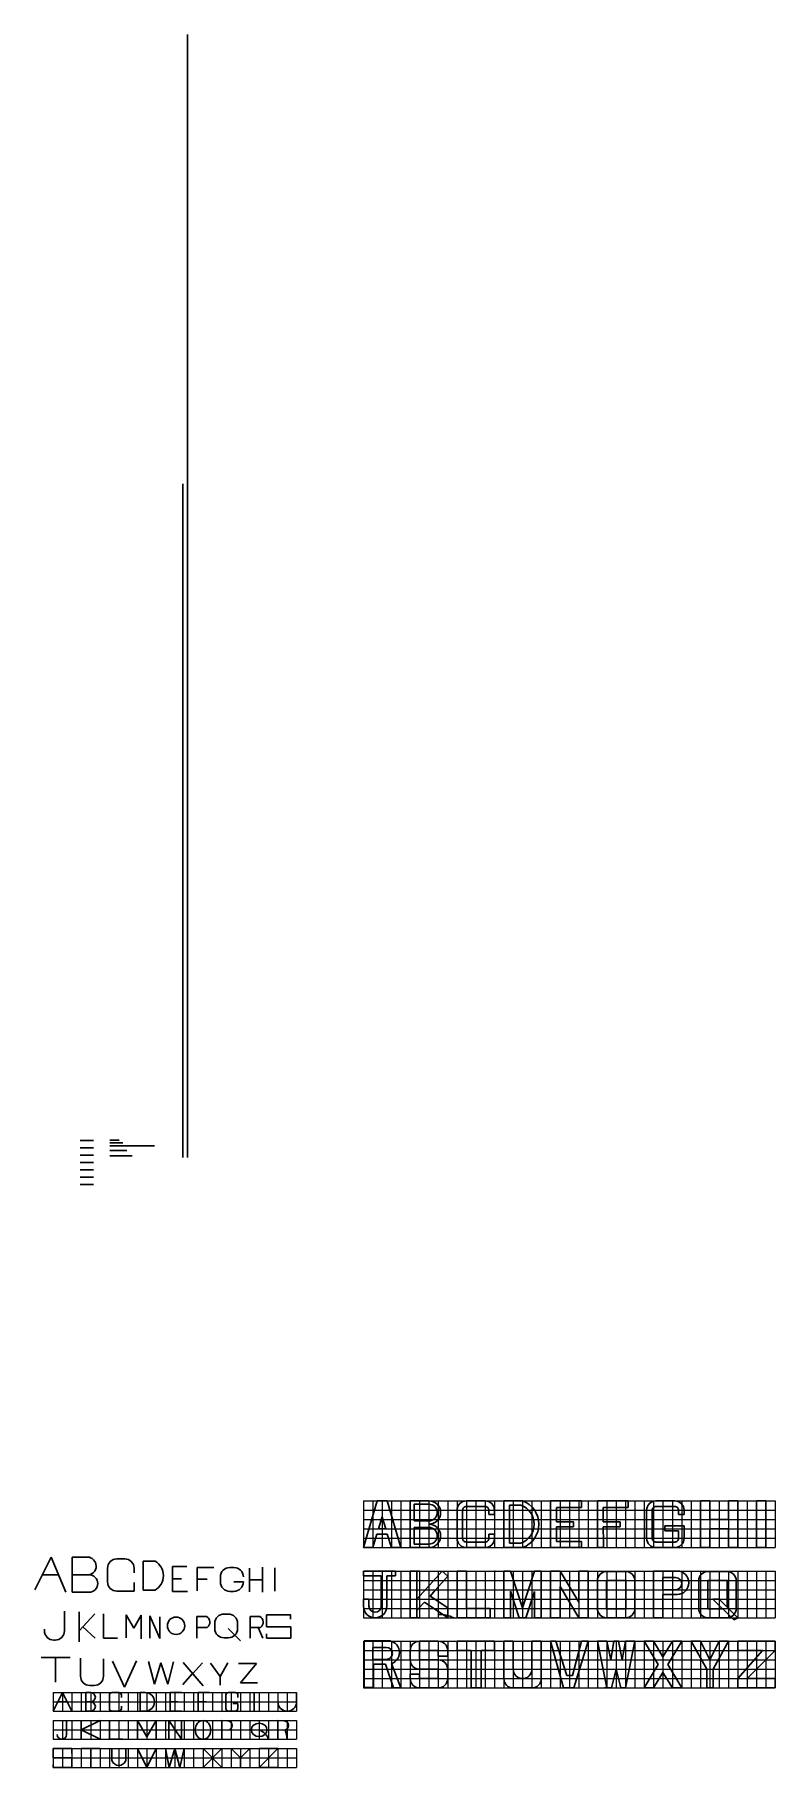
# Model space of a CAD drawing. Header units: inches. Extents: x 1 to 397, y 6 to 932.
import ezdxf

# ---------------------------------------------------------------- set-up
doc = ezdxf.new("R2010")
doc.units = ezdxf.units.IN
doc.header["$MEASUREMENT"] = 0
doc.layers.add('Layer1', color=40, linetype='Continuous', lineweight=0)

# ---------------------------------------------------------------- blocks, each defined once
blk = doc.blocks.new('*U1')
blk.add_line((0, 5), (0, -5))
blk = doc.blocks.new('*U2')
at = {"layer": 'Layer1', "color": 0, "linetype": 'ByBlock', "lineweight": -2, "transparency": 16777216}
for p in [(0, 30), (5, 30), (10, 30), (15, 30), (20, 30), (25, 30), (30, 30), (35, 30), (40, 30), (45, 30), (50, 30), (55, 30), (60, 30), (65, 30), (70, 30), (75, 30), (80, 30), (85, 30), (90, 30), (95, 30), (100, 30), (105, 30), (110, 30), (115, 30), (120, 30), (125, 30), (130, 30), (0, 15), (5, 15), (10, 15), (15, 15), (20, 15), (25, 15), (30, 15), (35, 15), (40, 15), (45, 15), (50, 15), (55, 15), (60, 15), (65, 15), (70, 15), (75, 15), (80, 15), (85, 15), (90, 15), (95, 15), (100, 15), (105, 15), (110, 15), (115, 15), (120, 15), (125, 15), (130, 15), (0, 0), (5, 0), (10, 0), (15, 0), (20, 0), (25, 0), (30, 0), (35, 0), (40, 0), (45, 0), (50, 0), (55, 0), (60, 0), (65, 0), (70, 0), (75, 0), (80, 0), (85, 0), (90, 0), (95, 0), (100, 0), (105, 0), (110, 0), (115, 0), (120, 0), (125, 0), (130, 0)]:
    blk.add_blockref('*U1', p, dxfattribs=at)
blk = doc.blocks.new('*U3')
at = {"layer": 'Layer1'}
blk.add_line((0, 12.5), (0, -12.5), dxfattribs=at)
blk = doc.blocks.new('*U4')
at = {"layer": 'Layer1', "color": 0, "linetype": 'ByBlock', "lineweight": -2, "transparency": 16777216}
for p in [(0, 75), (5, 75), (10, 75), (15, 75), (20, 75), (25, 75), (30, 75), (35, 75), (40, 75), (45, 75), (50, 75), (55, 75), (60, 75), (65, 75), (70, 75), (75, 75), (80, 75), (85, 75), (90, 75), (95, 75), (100, 75), (105, 75), (110, 75), (115, 75), (120, 75), (125, 75), (130, 75), (135, 75), (140, 75), (145, 75), (150, 75), (155, 75), (160, 75), (165, 75), (170, 75), (175, 75), (180, 75), (185, 75), (190, 75), (195, 75), (200, 75), (205, 75), (210, 75), (215, 75), (220, 75), (0, 37.5), (5, 37.5), (10, 37.5), (15, 37.5), (20, 37.5), (25, 37.5), (30, 37.5), (35, 37.5), (40, 37.5), (45, 37.5), (50, 37.5), (55, 37.5), (60, 37.5), (65, 37.5), (70, 37.5), (75, 37.5), (80, 37.5), (85, 37.5), (90, 37.5), (95, 37.5), (100, 37.5), (105, 37.5), (110, 37.5), (115, 37.5), (120, 37.5), (125, 37.5), (130, 37.5), (135, 37.5), (140, 37.5), (145, 37.5), (150, 37.5), (155, 37.5), (160, 37.5), (165, 37.5), (170, 37.5), (175, 37.5), (180, 37.5), (185, 37.5), (190, 37.5), (195, 37.5), (200, 37.5), (205, 37.5), (210, 37.5), (215, 37.5), (220, 37.5), (0, 0), (5, 0), (10, 0), (15, 0), (20, 0), (25, 0), (30, 0), (35, 0), (40, 0), (45, 0), (50, 0), (55, 0), (60, 0), (65, 0), (70, 0), (75, 0), (80, 0), (85, 0), (90, 0), (95, 0), (100, 0), (105, 0), (110, 0), (115, 0), (120, 0), (125, 0), (130, 0), (135, 0), (140, 0), (145, 0), (150, 0), (155, 0), (160, 0), (165, 0), (170, 0), (175, 0), (180, 0), (185, 0), (190, 0), (195, 0), (200, 0), (205, 0), (210, 0), (215, 0), (220, 0)]:
    blk.add_blockref('*U3', p, dxfattribs=at)

msp = doc.modelspace()

# ---------------------------------------------------------------- linework, layer by layer
for p, q in [((82.58, 331.87), (82.58, 931.87)), ((80.02, 331.93), (80.02, 691.93)), ((25.31, 341.04), (32.31, 341.04)), ((25.31, 337.13), (32.31, 337.13)), ((41.02, 338.16), (65.02, 338.16)), ((41.06, 341.12), (46.06, 341.12)), ((41.06, 339.85), (48.06, 339.85)), ((41.14, 335.6), (50.14, 335.6)), ((25.31, 333.22), (32.31, 333.22)), ((25.31, 333.22), (32.31, 333.22)), ((25.31, 329.31), (32.31, 329.31)), ((25.31, 325.4), (32.31, 325.4)), ((41.1, 332.8), (53.1, 332.8)), ((25.31, 321.49), (32.31, 321.49)), ((25.31, 317.58), (32.31, 317.58)), ((176.53, 123.49), (183.82, 148.49)), ((183.82, 148.49), (189.14, 148.49)), ((189.14, 148.49), (196.53, 123.49)), ((201.53, 148.49), (201.53, 123.49)), ((201.53, 148.49), (211.53, 148.49)), ((201.53, 148.49), (201.53, 148.49)), ((201.53, 148.49), (201.53, 148.49)), ((251.53, 148.49), (251.53, 123.49)), ((251.53, 148.49), (261.53, 148.49)), ((276.53, 148.49), (276.53, 123.49)), ((276.53, 148.49), (293, 148.49)), ((293, 148.49), (293, 144.95)), ((301.53, 148.49), (301.53, 123.49)), ((301.53, 148.49), (318, 148.49)), ((318, 148.49), (318, 144.95)), ((356.53, 148.49), (356.53, 123.49)), ((361.53, 148.49), (356.53, 148.49)), ((361.53, 138.49), (361.53, 148.49)), ((371.53, 148.49), (376.53, 148.49)), ((371.53, 138.49), (371.53, 148.49)), ((376.53, 148.49), (376.53, 123.49)), ((386.53, 148.49), (386.53, 123.49)), ((391.53, 148.49), (386.53, 148.49)), ((391.53, 123.49), (391.53, 148.49)), ((184.58, 133.49), (186.53, 139.92)), ((188.45, 133.49), (186.5, 139.81)), ((188.45, 133.49), (186.5, 139.81)), ((211.53, 146.7), (203.69, 146.7)), ((203.69, 146.7), (203.69, 137.78)), ((243.53, 141.12), (246.53, 141.12)), ((254.52, 146.14), (254.52, 125.83)), ((260.67, 146.14), (254.52, 146.14)), ((281.53, 144.95), (279.58, 144.95)), ((279.58, 144.95), (279.58, 138.49)), ((293, 144.95), (281.53, 144.95)), ((306.53, 144.95), (304.58, 144.95)), ((304.58, 144.95), (304.58, 138.49)), ((318, 144.95), (306.53, 144.95)), ((344.79, 141.12), (347.79, 141.12)), ((181.53, 123.49), (183.74, 130.73)), ((183.74, 130.73), (189.3, 130.73)), ((184.58, 133.49), (188.45, 133.49)), ((191.53, 123.49), (189.3, 130.73)), ((191.53, 123.49), (189.3, 130.73)), ((211.53, 137.78), (203.69, 137.78)), ((211.53, 134.25), (203.69, 134.25)), ((203.69, 134.25), (203.69, 125.31)), ((211.53, 135.99), (211.53, 135.99)), ((211.53, 135.99), (211.53, 135.99)), ((243.53, 130.65), (246.53, 130.65)), ((279.59, 137.25), (279.58, 138.49)), ((279.58, 137.25), (288.69, 137.25)), ((279.68, 126.82), (279.61, 134.62)), ((288.69, 134.62), (279.61, 134.62)), ((288.69, 137.25), (288.69, 134.62)), ((304.59, 137.25), (304.58, 138.49)), ((304.58, 137.25), (313.69, 137.25)), ((304.68, 126.82), (304.61, 134.62)), ((313.69, 134.62), (304.61, 134.62)), ((313.69, 137.25), (313.69, 134.62)), ((347.79, 135.12), (337.56, 135.12)), ((337.56, 132.47), (337.56, 135.12)), ((344.79, 132.47), (337.56, 132.47)), ((344.79, 130.65), (344.79, 132.47)), ((347.79, 130.65), (347.79, 135.12)), ((361.53, 138.49), (371.53, 138.49)), ((361.53, 123.49), (361.53, 133.49)), ((361.53, 133.49), (371.53, 133.49)), ((371.53, 123.49), (371.53, 133.49)), ((176.53, 123.49), (181.53, 123.49)), ((191.53, 123.49), (196.53, 123.49)), ((201.53, 123.49), (211.53, 123.49)), ((211.53, 125.31), (203.69, 125.31)), ((251.53, 123.49), (261.53, 123.49)), ((260.67, 125.83), (254.52, 125.83)), ((276.53, 123.49), (291.53, 123.49)), ((281.53, 126.82), (279.68, 126.82)), ((291.53, 126.82), (281.53, 126.82)), ((292.93, 126.82), (291.53, 126.82)), ((291.53, 123.49), (292.93, 123.49)), ((292.93, 123.49), (292.93, 126.82)), ((304.68, 123.49), (301.53, 123.49)), ((304.68, 126.82), (304.68, 123.49)), ((356.53, 123.49), (361.53, 123.49)), ((376.53, 123.49), (371.53, 123.49)), ((386.53, 123.49), (391.53, 123.49)), ((0.94, 100.99), (9.73, 118.31)), ((9.73, 118.31), (17.53, 99.76)), ((20.93, 99.61), (20.93, 118.31)), ((20.93, 118.31), (30.57, 118.31)), ((20.93, 116.19), (20.93, 99.61)), ((39.88, 112.47), (39.88, 105.22)), ((49.03, 117.47), (44.88, 117.47)), ((54.03, 112.47), (54.03, 110.09)), ((58.84, 116.31), (58.84, 100.75)), ((58.84, 116.31), (65.24, 116.31)), ((74.5, 113.38), (74.5, 100.13)), ((74.5, 106.89), (74.5, 113.38)), ((74.5, 113.38), (82.15, 113.38)), ((87.76, 112.93), (87.76, 100.4)), ((87.76, 100.4), (87.76, 112.93)), ((87.76, 112.93), (96.65, 112.93)), ((96.65, 112.93), (87.76, 112.93)), ((87.76, 112.93), (87.76, 106.67)), ((107.4, 112.85), (105.12, 112.85)), ((115.7, 112.49), (115.7, 99.95)), ((122.55, 106.22), (122.55, 113.11)), ((122.55, 113.11), (122.55, 99.69)), ((129.23, 112.67), (129.23, 100.31)), ((13.63, 109.03), (5.33, 109.03)), ((17.53, 99.76), (13.63, 109.03)), ((20.93, 108.96), (29.92, 108.96)), ((54.03, 100.22), (54.03, 104.84)), ((74.5, 100.13), (74.5, 106.89)), ((74.5, 106.89), (79.39, 106.89)), ((79.39, 106.89), (74.5, 106.89)), ((87.76, 106.67), (93.1, 106.67)), ((100.12, 107.85), (100.12, 105.13)), ((112.4, 105.13), (107.4, 105.13)), ((115.7, 99.95), (115.7, 106.22)), ((115.7, 106.22), (122.55, 106.22)), ((176.53, 110.99), (191.53, 110.99)), ((176.53, 110.99), (176.53, 108.92)), ((176.53, 108.92), (176.53, 108.37)), ((176.53, 108.37), (185.94, 108.37)), ((185.94, 108.37), (185.94, 108.37)), ((186.06, 108.37), (185.94, 108.37)), ((186.06, 107.5), (186.06, 108.37)), ((186.06, 105.99), (186.06, 107.5)), ((186.06, 92.22), (186.06, 105.99)), ((189, 107.5), (189, 108.37)), ((189, 108.37), (193.64, 108.37)), ((189, 105.99), (189, 107.5)), ((189, 105.99), (189, 92.22)), ((193.67, 110.99), (191.53, 110.99)), ((193.64, 108.62), (193.64, 110.99)), ((193.64, 108.37), (193.64, 110.99)), ((201.53, 110.99), (201.53, 85.99)), ((206.53, 110.99), (201.53, 110.99)), ((205.1, 85.99), (205.1, 110.99)), ((205.1, 95.99), (218.6, 110.99)), ((215.03, 100.99), (221.6, 108.29)), ((218.6, 110.99), (221.6, 108.29)), ((226.53, 110.99), (226.53, 85.99)), ((231.53, 110.99), (226.53, 110.99)), ((231.53, 90.99), (231.53, 110.99)), ((246.86, 110.99), (246.53, 110.99)), ((251.53, 110.99), (251.53, 85.99)), ((255.09, 110.99), (251.53, 110.99)), ((255.09, 110.99), (251.53, 110.99)), ((255.09, 110.99), (251.53, 110.99)), ((255.09, 110.99), (251.53, 110.99)), ((255.09, 110.99), (261.53, 91.39)), ((267.91, 110.99), (261.53, 91.41)), ((267.91, 110.99), (271.53, 110.99)), ((271.53, 85.99), (271.53, 110.99)), ((276.53, 110.99), (276.53, 85.99)), ((281.53, 110.99), (276.53, 110.99)), ((281.53, 110.99), (291.53, 94.32)), ((281.53, 85.99), (281.53, 102.65)), ((281.53, 102.65), (291.53, 85.99)), ((286.53, 110.99), (286.53, 110.99)), ((296.53, 110.99), (291.53, 110.99)), ((291.53, 110.99), (291.53, 94.32)), ((296.53, 85.99), (296.53, 110.99)), ((331.53, 110.99), (331.53, 85.99)), ((331.53, 110.99), (344.08, 110.99)), ((336.53, 107.46), (343.28, 107.46)), ((336.53, 107.46), (336.53, 100.99)), ((343.28, 107.46), (343.3, 107.46)), ((20.93, 99.61), (30.54, 99.61)), ((44.88, 100.22), (54.03, 100.22)), ((58.84, 100.75), (65.51, 100.75)), ((74.5, 100.13), (82.51, 100.13)), ((82.51, 100.13), (74.5, 100.13)), ((105.12, 100.13), (107.4, 100.13)), ((176.53, 95.99), (176.53, 92.22)), ((179.47, 95.99), (176.53, 95.99)), ((179.47, 92.22), (179.47, 95.99)), ((208.1, 93.29), (205.1, 89.95)), ((208.1, 93.29), (209.07, 94.36)), ((209.07, 94.36), (221.53, 85.99)), ((210.54, 95.99), (210.54, 95.99)), ((215.03, 100.99), (212.17, 97.58)), ((212.17, 97.58), (221.53, 91.3)), ((255.09, 85.99), (255.09, 100.19)), ((259.76, 85.99), (255.09, 100.19)), ((263.31, 85.99), (267.91, 99.97)), ((267.91, 99.97), (267.91, 85.99)), ((343.28, 100.99), (336.53, 100.99)), ((336.53, 98.49), (344.08, 98.49)), ((336.53, 98.49), (336.53, 93.71)), ((336.53, 95.99), (336.53, 85.99)), ((343.28, 100.99), (343.3, 100.99)), ((363.23, 95.99), (374.3, 84.85)), ((363.23, 95.99), (366.53, 95.99)), ((366.53, 95.99), (376.53, 85.99)), ((16.83, 89.55), (16.83, 79.08)), ((24.67, 89.11), (24.67, 73.1)), ((24.67, 78.97), (33.03, 88.13)), ((33.03, 88.13), (26.61, 81.1)), ((37.66, 88.13), (37.66, 75.06)), ((49.85, 75.23), (49.85, 87.59)), ((49.85, 87.59), (53.94, 80.48)), ((53.94, 80.48), (57.86, 87.42)), ((57.86, 87.42), (57.86, 74.79)), ((62.49, 86.97), (62.49, 75.06)), ((62.49, 75.06), (62.49, 86.97)), ((62.49, 86.97), (67.82, 74.88)), ((67.82, 74.88), (67.82, 86.53)), ((87.58, 86.7), (87.58, 75.06)), ((87.58, 80.88), (87.58, 86.7)), ((87.58, 86.7), (92.65, 86.7)), ((104.36, 88.01), (102.08, 88.01)), ((116.07, 86.7), (116.07, 75.06)), ((116.07, 80.88), (116.07, 86.7)), ((116.07, 86.7), (121.14, 86.7)), ((124.85, 87.57), (124.76, 87.66)), ((124.76, 87.66), (137.71, 87.66)), ((124.76, 81.19), (124.85, 87.57)), ((137.62, 85.23), (137.62, 87.66)), ((184.11, 86.13), (184.11, 85.99)), ((201.53, 85.99), (206.53, 85.99)), ((221.53, 90.99), (221.53, 85.99)), ((226.53, 85.99), (244.29, 85.99)), ((244.29, 90.99), (231.53, 90.99)), ((244.29, 85.99), (244.29, 90.99)), ((251.53, 85.99), (255.09, 85.99)), ((263.31, 85.99), (259.76, 85.99)), ((267.91, 85.99), (271.53, 85.99)), ((276.53, 85.99), (281.53, 85.99)), ((291.53, 85.99), (296.53, 85.99)), ((336.53, 85.99), (331.53, 85.99)), ((374.3, 84.85), (376.53, 85.99)), ((6.16, 79.08), (6.16, 79.86)), ((11.83, 74.08), (11.16, 74.08)), ((24.67, 73.1), (24.67, 78.97)), ((26.61, 81.1), (33.2, 75.09)), ((37.66, 75.06), (45.13, 75.06)), ((87.58, 75.06), (87.58, 80.88)), ((87.58, 80.88), (93.1, 80.88)), ((93.1, 80.88), (87.58, 80.88)), ((97.08, 83.01), (97.08, 80.3)), ((102.08, 75.3), (104.36, 75.3)), ((116.07, 75.06), (116.07, 80.88)), ((116.07, 80.88), (121.59, 80.88)), ((121.59, 80.88), (116.07, 80.88)), ((124.76, 81.19), (137.71, 81.19)), ((124.76, 75.17), (124.76, 77.51)), ((124.76, 75.17), (137.71, 75.17)), ((137.71, 81.19), (137.71, 77.69)), ((137.71, 77.69), (137.71, 75.17)), ((176.99, 73.74), (176.99, 48.74)), ((176.99, 73.74), (189.54, 73.74)), ((188.74, 70.21), (181.53, 70.21)), ((181.53, 70.21), (181.53, 63.49)), ((181.53, 63.74), (181.53, 70.21)), ((181.53, 70.21), (181.53, 63.74)), ((181.53, 70.21), (181.53, 63.74)), ((181.53, 63.74), (181.53, 70.21)), ((181.53, 70.21), (181.53, 63.74)), ((181.53, 63.74), (181.53, 70.21)), ((188.74, 70.21), (188.76, 70.21)), ((201.53, 68.49), (201.53, 63.49)), ((216.53, 73.49), (206.53, 73.49)), ((206.53, 73.49), (206.53, 63.49)), ((216.53, 68.49), (206.53, 68.49)), ((206.53, 68.49), (206.53, 63.49)), ((216.53, 65.58), (216.53, 68.49)), ((221.53, 65.58), (216.53, 65.58)), ((221.53, 68.49), (221.53, 67.21)), ((221.53, 67.21), (221.53, 65.58)), ((226.53, 73.49), (246.53, 73.49)), ((226.53, 68.49), (226.53, 73.49)), ((234.02, 68.49), (226.53, 68.49)), ((234.02, 48.49), (234.02, 68.49)), ((246.53, 68.49), (239.42, 68.49)), ((239.42, 68.49), (239.42, 48.49)), ((246.53, 73.49), (246.53, 68.49)), ((251.53, 73.49), (251.53, 53.49)), ((251.53, 73.49), (256.53, 73.49)), ((256.53, 73.49), (256.53, 58.49)), ((266.53, 58.49), (266.53, 73.49)), ((266.53, 73.49), (271.53, 73.49)), ((271.53, 73.49), (271.53, 53.49)), ((276.53, 73.49), (283.39, 48.49)), ((279.32, 73.49), (276.53, 73.49)), ((285.21, 55.11), (279.32, 73.49)), ((293.09, 73.49), (288.28, 55.11)), ((288.95, 48.49), (296.53, 73.49)), ((291.53, 73.49), (291.53, 73.49)), ((293.09, 73.49), (296.53, 73.49)), ((296.53, 73.49), (296.53, 73.49)), ((301.53, 73.49), (306.53, 73.49)), ((301.53, 73.49), (306.53, 73.49)), ((301.53, 73.49), (306.53, 73.49)), ((301.53, 73.49), (306.53, 48.49)), ((308.61, 63.49), (306.53, 73.49)), ((310.28, 73.49), (308.61, 63.49)), ((310.28, 73.49), (312.78, 73.49)), ((314.75, 63.49), (312.78, 73.49)), ((316.53, 73.49), (314.75, 63.49)), ((316.53, 73.49), (321.53, 73.49)), ((321.53, 73.49), (316.53, 48.49)), ((326.53, 73.49), (331.53, 73.49)), ((326.53, 73.49), (334.03, 60.99)), ((331.53, 73.49), (336.53, 65.15)), ((341.53, 73.49), (336.53, 65.15)), ((346.53, 73.49), (339.03, 60.99)), ((341.53, 73.49), (346.53, 73.49)), ((351.53, 73.49), (356.53, 73.49)), ((351.53, 73.49), (359.94, 58.49)), ((356.53, 73.49), (361.53, 63.49)), ((361.53, 63.49), (366.53, 73.49)), ((363.36, 58.49), (371.53, 73.49)), ((366.53, 73.49), (371.53, 73.49)), ((366.53, 73.49), (371.53, 73.49)), ((376.53, 73.49), (396.53, 73.49)), ((376.53, 73.49), (376.53, 68.49)), ((376.53, 68.49), (389.63, 68.49)), ((389.63, 68.49), (376.53, 53.49)), ((396.53, 68.49), (381.53, 53.49)), ((396.53, 73.49), (396.53, 68.49)), ((4.46, 64.75), (19.83, 64.75)), ((19.83, 64.75), (12.15, 64.75)), ((12.15, 64.75), (12.15, 51.63)), ((25.41, 64.48), (25.41, 54.84)), ((37.69, 54.84), (37.69, 64.1)), ((42.5, 62.81), (49, 49.01)), ((49, 49.01), (55.41, 62.99)), ((61.73, 62.63), (64.89, 50.45)), ((64.89, 50.45), (68.41, 62)), ((68.41, 62), (72.03, 50.45)), ((72.03, 50.45), (75.1, 62.54)), ((90.53, 62), (80.06, 50.36)), ((80.06, 50.36), (85.3, 56.18)), ((90.9, 49.64), (80.19, 62.15)), ((85.3, 56.18), (90.9, 49.64)), ((94.87, 61.82), (100.1, 54.69)), ((100.1, 54.69), (104.17, 61.91)), ((104.17, 61.91), (100.1, 54.69)), ((109.85, 61.64), (119.42, 61.64)), ((119.42, 61.64), (110.94, 51.18)), ((186.53, 63.74), (181.53, 63.74)), ((181.53, 63.74), (181.53, 63.74)), ((181.53, 63.49), (181.53, 63.49)), ((181.99, 61.24), (188.38, 61.24)), ((181.99, 61.24), (181.99, 56.46)), ((181.99, 58.74), (181.99, 48.74)), ((188.74, 63.74), (186.53, 63.74)), ((192.6, 48.49), (188.38, 61.24)), ((188.74, 63.74), (188.76, 63.74)), ((191.53, 61.56), (196.53, 48.49)), ((201.53, 53.49), (201.53, 55.85)), ((201.53, 55.85), (206.53, 55.85)), ((206.53, 63.49), (216.53, 63.49)), ((206.53, 58.49), (216.53, 58.49)), ((206.53, 55.85), (206.53, 53.49)), ((216.53, 58.49), (216.53, 53.49)), ((221.53, 53.49), (221.53, 58.49)), ((221.53, 58.49), (221.53, 58.49)), ((309.03, 48.49), (311.53, 58.49)), ((311.53, 58.49), (314.03, 48.49)), ((334.03, 60.99), (326.53, 48.49)), ((336.53, 56.82), (331.53, 48.49)), ((336.53, 56.82), (341.53, 48.49)), ((339.03, 60.99), (346.53, 48.49)), ((359.94, 58.49), (359.94, 48.49)), ((363.36, 48.49), (363.36, 58.49)), ((30.41, 49.84), (32.69, 49.84)), ((100.1, 54.69), (100.1, 50.09)), ((110.94, 51.18), (119.88, 51.18)), ((181.99, 48.74), (176.99, 48.74)), ((196.53, 48.49), (192.6, 48.49)), ((192.6, 48.49), (196.53, 48.49)), ((201.53, 53.49), (201.53, 53.49)), ((201.53, 53.49), (201.53, 53.49)), ((206.53, 53.49), (216.53, 53.49)), ((206.53, 48.49), (216.53, 48.49)), ((239.42, 48.49), (234.02, 48.49)), ((251.53, 53.49), (251.53, 53.49)), ((251.53, 53.49), (251.53, 53.49)), ((256.53, 48.49), (266.53, 48.49)), ((261.53, 53.49), (261.53, 53.49)), ((283.39, 48.49), (288.95, 48.49)), ((284.03, 48.49), (289.03, 48.49)), ((285.21, 55.11), (288.28, 55.11)), ((305.28, 48.49), (307.78, 48.49)), ((306.53, 48.49), (309.03, 48.49)), ((306.53, 48.49), (309.03, 48.49)), ((314.03, 48.49), (316.53, 48.49)), ((326.53, 48.49), (331.53, 48.49)), ((341.53, 48.49), (346.53, 48.49)), ((359.94, 48.49), (363.36, 48.49)), ((376.53, 53.49), (376.53, 48.49)), ((396.53, 48.49), (376.53, 48.49)), ((381.53, 53.49), (396.53, 53.49)), ((396.53, 53.49), (396.53, 48.49)), ((10.85, 36.09), (15.85, 46.09)), ((13.35, 41.09), (18.35, 41.09)), ((15.85, 46.09), (20.85, 36.09)), ((28.27, 46.09), (28.27, 36.09)), ((28.27, 46.09), (30.85, 46.09)), ((28.27, 41.09), (30.85, 41.09)), ((40.85, 37.59), (40.85, 44.6)), ((45.86, 46.09), (42.34, 46.09)), ((47.27, 37.59), (47.27, 38.7)), ((47.34, 44.6), (47.34, 43.49)), ((57.34, 46.09), (57.34, 36.09)), ((57.34, 46.09), (59.92, 46.09)), ((73.25, 46.09), (73.25, 36.09)), ((73.25, 46.09), (79.28, 46.09)), ((73.25, 41.09), (77.45, 41.09)), ((88.25, 46.09), (88.25, 36.09)), ((88.25, 46.09), (94.28, 46.09)), ((88.25, 41.09), (92.45, 41.09)), ((103.05, 37.59), (103.05, 44.6)), ((108.06, 46.09), (104.54, 46.09)), ((106.75, 40.27), (109.47, 40.27)), ((109.47, 37.59), (109.47, 40.27)), ((109.54, 44.6), (109.54, 43.49)), ((118.25, 46.09), (118.25, 36.09)), ((130.85, 41.09), (130.85, 41.09)), ((140.85, 46.09), (140.85, 41.09)), ((10.85, 31.09), (10.85, 31.09)), ((17.98, 31.09), (17.98, 23.59)), ((25.85, 31.09), (25.85, 21.09)), ((25.85, 26.09), (35.85, 31.09)), ((28.27, 36.09), (30.85, 36.09)), ((40.85, 31.09), (40.85, 21.09)), ((45.78, 36.09), (42.27, 36.09)), ((55.85, 31.09), (55.85, 21.09)), ((55.85, 31.09), (60.85, 22.42)), ((57.34, 36.09), (59.92, 36.09)), ((60.85, 22.42), (65.85, 31.09)), ((65.85, 31.09), (65.85, 21.09)), ((72.61, 31.09), (72.61, 21.09)), ((73.25, 36.09), (79.28, 36.09)), ((79.35, 31.09), (79.35, 21.09)), ((100.85, 31.09), (100.85, 21.09)), ((100.85, 31.09), (103.99, 30.96)), ((107.98, 36.09), (104.47, 36.09)), ((130.85, 31.09), (130.85, 21.09)), ((130.85, 31.09), (133.99, 30.96)), ((135.85, 36.09), (135.85, 36.09)), ((25.85, 26.09), (25.85, 26.09)), ((25.85, 26.09), (25.85, 26.09)), ((25.85, 26.09), (25.85, 26.09)), ((35.85, 21.09), (25.85, 26.09)), ((40.85, 21.09), (48.09, 21.09)), ((62.96, 26.09), (62.96, 26.09)), ((103.99, 25.96), (100.85, 26.09)), ((133.99, 25.96), (130.85, 26.09)), ((20.85, 16.09), (10.85, 16.09)), ((10.85, 16.09), (10.85, 12.55)), ((10.85, 12.55), (10.85, 11.09)), ((10.85, 11.09), (20.11, 11.09)), ((20.11, 11.09), (20.85, 11.09)), ((20.85, 16.09), (20.85, 16.09)), ((20.85, 16.09), (20.85, 13.56)), ((20.85, 11.09), (20.85, 6.09)), ((25.85, 16.09), (35.85, 16.09)), ((30.85, 16.09), (30.85, 6.09)), ((42.19, 9.85), (42.19, 16.09)), ((49.67, 9.85), (49.67, 16.09)), ((70.85, 16.09), (72.84, 6.09)), ((72.84, 6.09), (75.85, 16.09)), ((75.85, 16.09), (78.44, 6.09)), ((78.44, 6.09), (80.85, 16.09)), ((90.85, 16.09), (100.85, 6.09)), ((100.85, 16.09), (90.85, 6.09)), ((105.85, 16.09), (110.85, 11.09)), ((110.85, 11.09), (115.85, 16.09)), ((110.85, 11.09), (110.85, 6.09)), ((120.85, 16.09), (130.85, 16.09)), ((130.85, 16.09), (120.85, 6.09)), ((10.85, 6.09), (10.85, 7.54)), ((20.11, 6.09), (10.85, 6.09)), ((20.85, 6.09), (20.11, 6.09)), ((120.85, 6.09), (130.85, 6.09))]:
    msp.add_line(p, q)
for points in [[(246.53, 130.65), (246.53, 128.49, -0.414214), (241.53, 123.49), (231.53, 123.49, -0.414214), (226.53, 128.49), (226.53, 143.49, -0.414214), (231.53, 148.49), (241.53, 148.49, -0.414214), (246.53, 143.49), (246.53, 141.12)], [(347.79, 130.65), (347.79, 128.49, -0.414214), (342.79, 123.49), (332.79, 123.49, -0.414214), (327.79, 128.49), (327.79, 143.49, -0.414214), (332.79, 148.49), (342.79, 148.49, -0.414214), (347.79, 143.49), (347.79, 141.12)], [(243.53, 130.65), (243.53, 128.49, -0.414214), (241.53, 126.49), (231.53, 126.49, -0.414214), (229.53, 128.49), (229.53, 143.49, -0.414214), (231.53, 145.49), (241.53, 145.49, -0.414214), (243.53, 143.49), (243.53, 141.12)], [(344.79, 130.65), (344.79, 128.49, -0.414214), (342.79, 126.49), (332.79, 126.49, -0.414214), (330.79, 128.49), (330.79, 143.49, -0.414214), (332.79, 145.49), (342.79, 145.49, -0.414214), (344.79, 143.49), (344.79, 141.12)], [(368.42, 90.77), (360.63, 90.77, -0.414214), (360.41, 90.99), (360.41, 105.77, -0.414214), (360.63, 105.99), (370.63, 105.99, -0.414214), (370.85, 105.77), (370.85, 91.68)], [(368.42, 90.77), (360.63, 90.77, -0.414214), (360.41, 90.99), (360.41, 105.77, -0.414214), (360.63, 105.99), (370.63, 105.99, -0.414214), (370.85, 105.77), (370.85, 91.68)], [(368.42, 90.77), (360.63, 90.77, -0.414214), (360.41, 90.99), (360.41, 105.77, -0.414214), (360.63, 105.99), (370.63, 105.99, -0.414214), (370.85, 105.77), (370.85, 91.68)]]:
    msp.add_lwpolyline(points, format="xyb")
for points in [[(306.53, 110.77), (316.53, 110.77, -0.414214), (321.53, 105.77), (321.53, 90.99, -0.414214), (316.53, 85.99), (306.53, 85.99, -0.414214), (301.53, 90.99), (301.53, 105.77, -0.414214)], [(306.53, 110.77), (316.53, 110.77, -0.414214), (321.53, 105.77), (321.53, 90.99, -0.414214), (316.53, 85.99), (306.53, 85.99, -0.414214), (301.53, 90.99), (301.53, 105.77, -0.414214)], [(306.53, 105.99), (316.53, 105.99, -0.414214), (316.75, 105.77), (316.75, 90.99, -0.414214), (316.53, 90.77), (306.53, 90.77, -0.414214), (306.32, 90.99), (306.32, 105.77, -0.414214)], [(306.53, 105.99), (316.53, 105.99, -0.414214), (316.75, 105.77), (316.75, 90.99, -0.414214), (316.53, 90.77), (306.53, 90.77, -0.414214), (306.32, 90.99), (306.32, 105.77, -0.414214)], [(306.53, 105.99), (316.53, 105.99, -0.414214), (316.75, 105.77), (316.75, 90.99, -0.414214), (316.53, 90.77), (306.53, 90.77, -0.414214), (306.32, 90.99), (306.32, 105.77, -0.414214)], [(360.63, 110.77), (370.63, 110.77, -0.414214), (375.63, 105.77), (375.63, 90.99, -0.414214), (370.63, 85.99), (360.63, 85.99, -0.414214), (355.63, 90.99), (355.63, 105.77, -0.414214)], [(360.63, 110.77), (370.63, 110.77, -0.414214), (375.63, 105.77), (375.63, 90.99, -0.414214), (370.63, 85.99), (360.63, 85.99, -0.414214), (355.63, 90.99), (355.63, 105.77, -0.414214)]]:
    msp.add_lwpolyline(points, format="xyb", close=True)
msp.add_lwpolyline([(306.32, 105.99), (316.75, 105.99), (316.75, 90.77), (306.32, 90.77)], close=True)
for points in [[(368.42, 90.77), (360.41, 90.77), (360.41, 105.99), (370.85, 105.99), (370.85, 91.68)], [(104.36, 80.3), (110.92, 73.73)], [(109.36, 80.3), (109.36, 83.01)], [(120.27, 80.88), (122.79, 75.08)], [(10.85, 31.09), (10.85, 31.09)], [(79.35, 21.09), (72.61, 31.09)], [(100.85, 31.09), (100.85, 31.09)], [(55.85, 16.09), (60.85, 6.09), (65.85, 16.09)]]:
    msp.add_lwpolyline(points)
msp.add_circle((76.46, 81.73), 4.66)
for centre, radius, start, end in [((211.53, 142.24), 6.25, 270, 90), ((211.53, 142.24), 6.25, 270, 90), ((256.94, 135.99), 13.32, 290.16721, 69.83279), ((256.94, 135.99), 13.32, 290.16721, 69.83279), ((256.94, 135.99), 13.32, 290.16721, 69.83279), ((256.94, 135.99), 13.32, 290.16721, 69.83279), ((256.94, 135.99), 13.32, 290.16721, 69.83279), ((211.53, 142.24), 4.46, 270, 90), ((256.94, 135.99), 10.82, 290.16721, 69.83279), ((211.53, 129.74), 6.25, 270, 90), ((211.53, 129.8), 4.46, 270, 90), ((29.03, 113.64), 4.76, 259.22374, 79.22374), ((44.88, 112.47), 5, 90, 180), ((49.03, 112.47), 5, 0, 90), ((60.69, 108.53), 9.02, 300.35316, 59.64684), ((105.12, 107.85), 5, 90, 180), ((107.4, 107.85), 5, 0, 90), ((29.92, 104.29), 4.68, 270, 90), ((44.88, 105.22), 5, 180, 270), ((105.12, 105.13), 5, 180, 270), ((107.4, 105.13), 5, 270, 0), ((342.78, 104.74), 6.25, 89.9838, 90), ((343.3, 104.22), 3.24, 270, 90), ((344.08, 104.74), 6.25, 270, 90), ((91.03, 83.65), 3.46, 177.66613, 182.33387), ((91.03, 83.65), 3.46, 306.68428, 62.05335), ((102.08, 83.01), 5, 90, 180), ((104.36, 83.01), 5, 0, 90), ((119.52, 83.65), 3.46, 177.66613, 182.33387), ((119.52, 83.65), 3.46, 306.68428, 62.05335), ((182.77, 92.22), 6.23, 180, 0), ((182.77, 92.22), 6.23, 180, 0), ((182.77, 92.22), 3.3, 180, 0), ((216.53, 68.49), 19.34, 64.7886, 90), ((11.16, 79.08), 5, 180, 270), ((11.83, 79.08), 5, 270, 0), ((102.08, 80.3), 5, 180, 270), ((104.36, 80.3), 5, 270, 0), ((188.23, 67.49), 6.25, 89.9838, 90), ((188.76, 66.97), 3.24, 270, 90), ((189.54, 67.49), 6.25, 288.60843, 90), ((206.53, 68.49), 5, 90, 180), ((216.53, 68.49), 5, 0, 90), ((216.53, 68.49), 5, 0, 90), ((216.53, 68.49), 5, 0, 90), ((216.53, 68.49), 5, 0, 90), ((206.53, 63.49), 5, 180, 270), ((216.53, 58.49), 5, 0, 90), ((261.53, 58.49), 5, 180, 270), ((261.53, 58.49), 5, 270, 0), ((30.41, 54.84), 5, 180, 270), ((32.69, 54.84), 5, 270, 0), ((206.53, 53.49), 5, 180, 270), ((216.53, 53.49), 5, 270, 0), ((256.53, 53.49), 5, 180, 270), ((266.53, 53.49), 5, 270, 0), ((30.85, 43.59), 2.5, 270, 90), ((30.85, 38.59), 2.5, 270, 90), ((42.34, 44.6), 1.49, 90, 180), ((42.34, 37.59), 1.49, 180, 270), ((45.78, 37.59), 1.49, 270, 0), ((45.85, 44.6), 1.49, 0, 90), ((59.92, 41.09), 5, 270, 90), ((104.54, 44.6), 1.49, 90, 180), ((104.54, 37.59), 1.49, 180, 270), ((107.98, 37.59), 1.49, 270, 0), ((108.05, 44.6), 1.49, 0, 90), ((135.85, 41.09), 5, 180, 270), ((135.85, 41.09), 5, 270, 0), ((103.99, 28.46), 2.5, 270, 90), ((103.99, 28.46), 2.5, 270, 90), ((133.99, 28.46), 2.5, 270, 90), ((133.99, 28.46), 2.5, 270, 90), ((15.48, 23.59), 2.5, 180, 0), ((118.35, 18.59), 7.91, 18.43495, 71.56505), ((111.86, 18.59), 24.11, 5.95085, 18.12108), ((45.93, 11.09), 3.94, 198.3555, 341.6445)]:
    msp.add_arc(centre, radius, start, end)
msp.add_ellipse((90.85, 26.09), major_axis=(0, 5), ratio=0.833309)
msp.add_ellipse((120.85, 26.09), major_axis=(-4.17, 0), ratio=0.858452, start_param=-1.570796, end_param=4.712389)
at = {"layer": 'Layer1'}
for p, q in [((176.53, 148.49), (396.53, 148.49)), ((176.53, 143.49), (396.53, 143.49)), ((176.53, 138.49), (396.53, 138.49)), ((176.53, 133.49), (396.53, 133.49)), ((176.53, 128.49), (396.53, 128.49)), ((176.53, 123.49), (396.53, 123.49)), ((176.53, 110.99), (396.53, 110.99)), ((176.53, 105.99), (396.53, 105.99)), ((176.53, 100.99), (396.53, 100.99)), ((176.53, 95.99), (396.53, 95.99)), ((176.53, 90.99), (396.53, 90.99)), ((176.53, 85.99), (396.53, 85.99)), ((176.53, 73.49), (396.53, 73.49)), ((176.53, 68.49), (396.53, 68.49)), ((176.53, 63.49), (396.53, 63.49)), ((176.53, 58.49), (396.53, 58.49)), ((176.53, 53.49), (396.53, 53.49)), ((176.53, 48.49), (396.53, 48.49)), ((10.85, 46.09), (140.85, 46.09)), ((10.85, 41.09), (140.85, 41.09)), ((10.85, 36.09), (140.85, 36.09)), ((10.85, 31.09), (140.85, 31.09)), ((10.85, 26.09), (140.85, 26.09)), ((10.85, 21.09), (140.85, 21.09)), ((10.85, 16.09), (140.85, 16.09)), ((10.85, 11.09), (140.85, 11.09)), ((10.85, 6.09), (140.85, 6.09))]:
    msp.add_line(p, q, dxfattribs=at)

# ---------------------------------------------------------------- block references
for name, p in [('*U4', (176.53, 60.99)), ('*U2', (10.85, 11.09))]:
    msp.add_blockref(name, p, dxfattribs=at)

doc.saveas('drawing.dxf')
